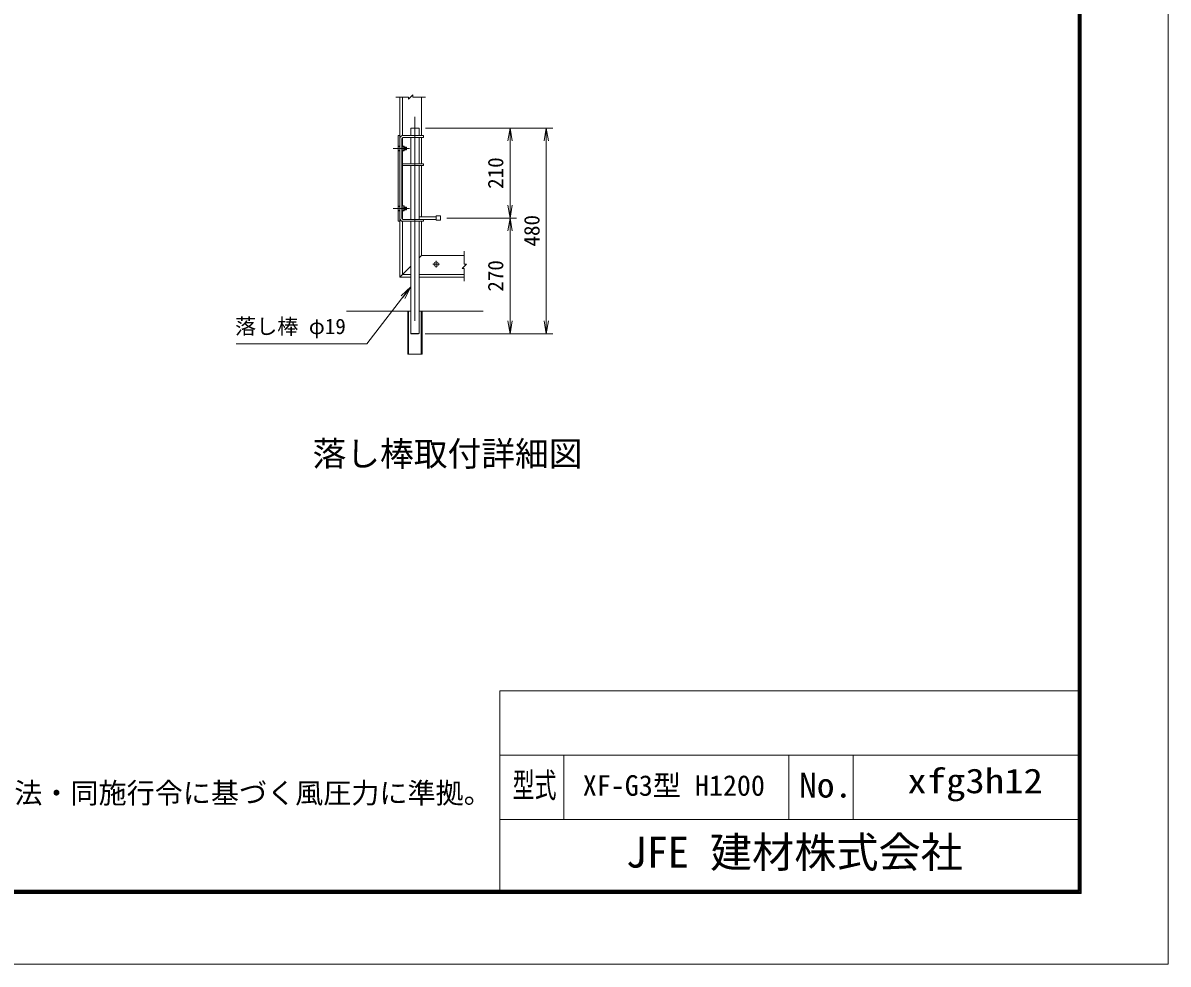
# Model space of a CAD drawing. Units: millimetres, scale not verified, with parts at other scales. Extents: x -6300 to 6300, y -4455 to 4455.
# Drawn here: x 955 to 6300, y -4455 to -61 of the extents above; entities that cross this region are included whole.
import ezdxf
from ezdxf.enums import TextEntityAlignment as Align

# ---------------------------------------------------------------- set-up
doc = ezdxf.new("R2010")
doc.units = ezdxf.units.MM
doc.header["$LTSCALE"] = 30
doc.linetypes.add('USER1', pattern=[50.8, 31.75, -6.35, 6.35, -6.35])
for name, color, linetype, lineweight in [('0-0_D-TTL', 7, 'Continuous', 9), ('0-1_D-TTL-TXT', 7, 'Continuous', 18), ('0-2_D-STR1', 1, 'Continuous', 18), ('0-3_D-STR3', 3, 'Continuous', 13), ('0-4_D-BMK', 2, 'USER1', 13), ('0-5_D-STR-DIM', 7, 'Continuous', 9), ('0-6_D-BGD', 7, 'Continuous', 9), ('0-7_0', 7, 'Continuous', 9), ('0-8_D-STR-TXT', 7, 'Continuous', 9)]:
    doc.layers.add(name, color=color, linetype=linetype, lineweight=lineweight)
doc.styles.add('ＭＳ ゴシック', font='')
doc.styles.get('ＭＳ ゴシック').set_extended_font_data('MS Gothic')

# ---------------------------------------------------------------- blocks, each defined once
blk = doc.blocks.new('_Open')
at = {"layer": '0-7_0'}
blk.add_line((-30, 5), (0, 0), dxfattribs=at)
blk.add_lwpolyline([(-30, -5), (0, 0), (-30, 0)], dxfattribs=at)

msp = doc.modelspace()

# ---------------------------------------------------------------- linework, layer by layer
at = {"layer": '0-0_D-TTL'}
for p, q in [((3180, -3180), (3180, -4110)), ((3180, -3180), (5880, -3180)), ((3180, -3480), (5880, -3480)), ((3480, -3480), (3480, -3780)), ((4530, -3480), (4530, -3780)), ((4830, -3480), (4830, -3780)), ((3180, -3780), (5880, -3780))]:
    msp.add_line(p, q, dxfattribs=at)
at = {"layer": '0-0_D-TTL', "color": 2, "lineweight": 18}
msp.add_lwpolyline([(-6300, 4455), (6300, 4455), (6300, -4455), (-6300, -4455)], close=True, dxfattribs=at)
at = {"layer": '0-0_D-TTL'}
for points in [[(-5895, 4125), (5895, 4125), (5895, -4125), (-5895, -4125)], [(-5891.25, 4121.25), (5891.25, 4121.25), (5891.25, -4121.25), (-5891.25, -4121.25)], [(-5887.5, 4117.5), (5887.5, 4117.5), (5887.5, -4117.5), (-5887.5, -4117.5)], [(-5883.75, 4113.75), (5883.75, 4113.75), (5883.75, -4113.75), (-5883.75, -4113.75)], [(-5880, 4110), (5880, 4110), (5880, -4110), (-5880, -4110)]]:
    msp.add_lwpolyline(points, close=True, dxfattribs=at)
at = {"layer": '0-2_D-STR1'}
for p, q in [((2714.55, -1247.56), (2714.55, -407.56)), ((2726.55, -587.6), (2726.55, -407.56)), ((2814.55, -587.56), (2814.55, -407.56)), ((2726.55, -636.06), (2726.55, -596.69)), ((2814.55, -718.56), (2814.55, -596.56)), ((2726.55, -916.06), (2726.55, -659.06)), ((2814.55, -966.56), (2814.55, -727.56)), ((2726.55, -978.43), (2726.55, -939.06)), ((2726.55, -1235.56), (2726.55, -987.52)), ((2814.55, -1147.56), (2814.55, -987.56)), ((2814.55, -1147.56), (2803.55, -1158.56)), ((2814.55, -1147.56), (3014.55, -1147.56)), ((2765.55, -1196.56), (2714.55, -1247.56)), ((2714.55, -1247.56), (2765.55, -1247.56)), ((2726.55, -1235.56), (2765.55, -1235.56)), ((2803.55, -1235.56), (3014.55, -1235.56)), ((2803.55, -1247.56), (3014.55, -1247.56))]:
    msp.add_line(p, q, dxfattribs=at)
at = {"layer": '0-3_D-STR3'}
for p, q in [((2727.55, -587.56), (2824.55, -587.56)), ((2765.55, -552.56), (2765.55, -587.56)), ((2765.55, -552.56), (2803.55, -552.56)), ((2803.55, -552.56), (2803.55, -587.56)), ((2824.55, -587.56), (2824.55, -596.56)), ((2705.55, -635.56), (2714.55, -639.62)), ((2714.55, -600.56), (2714.55, -974.56)), ((2723.55, -600.56), (2723.55, -974.56)), ((2732.65, -636.06), (2723.55, -636.06)), ((2727.55, -596.56), (2824.55, -596.56)), ((2733.55, -637.62), (2732.65, -636.06)), ((2733.55, -657.5), (2733.55, -637.62)), ((2765.55, -596.56), (2765.55, -718.56)), ((2803.55, -596.56), (2803.55, -718.56)), ((2705.55, -659.56), (2714.5, -655.56)), ((2732.65, -641.88), (2723.55, -641.88)), ((2732.65, -653.24), (2723.55, -653.24)), ((2732.65, -659.06), (2723.55, -659.06)), ((2733.55, -657.5), (2732.65, -659.06)), ((2744.55, -641.56), (2733.55, -641.56)), ((2745.55, -642.56), (2733.55, -642.56)), ((2745.55, -652.56), (2733.55, -652.56)), ((2744.55, -653.56), (2733.55, -653.56)), ((2744.55, -641.56), (2744.55, -653.56)), ((2744.55, -641.56), (2745.55, -642.56)), ((2745.55, -652.56), (2744.55, -653.56)), ((2745.55, -642.56), (2745.55, -652.56)), ((2723.55, -718.56), (2824.55, -718.56)), ((2723.55, -727.56), (2824.55, -727.56)), ((2765.55, -727.56), (2765.55, -978.56)), ((2803.55, -727.56), (2803.55, -978.56)), ((2824.55, -718.56), (2824.55, -727.56)), ((2705.55, -915.56), (2714.55, -919.62)), ((2705.55, -939.56), (2714.5, -935.56)), ((2732.65, -916.06), (2723.55, -916.06)), ((2732.65, -921.88), (2723.55, -921.88)), ((2732.65, -933.24), (2723.55, -933.24)), ((2732.65, -939.06), (2723.55, -939.06)), ((2733.55, -917.62), (2732.65, -916.06)), ((2733.55, -937.5), (2732.65, -939.06)), ((2733.55, -937.5), (2733.55, -917.62)), ((2744.55, -921.56), (2733.55, -921.56)), ((2745.55, -922.56), (2733.55, -922.56)), ((2745.55, -932.56), (2733.55, -932.56)), ((2744.55, -933.56), (2733.55, -933.56)), ((2744.55, -921.56), (2744.55, -933.56)), ((2744.55, -921.56), (2745.55, -922.56)), ((2745.55, -932.56), (2744.55, -933.56)), ((2745.55, -922.56), (2745.55, -932.56)), ((2714.55, -987.56), (2705.55, -987.56)), ((2727.55, -978.56), (2883.55, -978.56)), ((2727.55, -987.56), (2824.55, -987.56)), ((2765.55, -987.56), (2765.55, -1510.56)), ((2883.55, -966.56), (2803.55, -966.56)), ((2803.55, -987.56), (2803.55, -1510.56)), ((2824.55, -978.56), (2824.55, -987.56)), ((2883.55, -982.56), (2883.55, -962.56)), ((2883.55, -962.56), (2903.55, -962.56)), ((2883.55, -982.56), (2903.55, -982.56)), ((2903.55, -982.56), (2903.55, -962.56)), ((2755.15, -1607.56), (2755.15, -1407.56)), ((2813.95, -1407.56), (2813.95, -1607.56)), ((2818.55, -1407.56), (2818.55, -1607.56)), ((2765.55, -1510.56), (2803.55, -1510.56)), ((2765.55, -1510.56), (2767.55, -1512.56)), ((2767.55, -1512.56), (2801.55, -1512.56)), ((2801.55, -1512.56), (2803.55, -1510.56))]:
    msp.add_line(p, q, dxfattribs=at)
for points in [[(2714.55, -587.56), (2705.55, -587.56), (2705.55, -987.56)], [(2818.55, -1607.56), (2750.55, -1607.56), (2750.55, -1407.56)]]:
    msp.add_lwpolyline(points, dxfattribs=at)
msp.add_circle((2883.55, -1187.56), 10.5, dxfattribs=at)
for centre, radius, start, end in [((2727.55, -600.56), 13, 90, 180), ((2727.55, -600.56), 4, 90, 180), ((2723.72, -637.77), 9.83, 335.25869, 0.84603), ((2715.21, -647.56), 18.34, 341.96185, 18.03815), ((2723.72, -657.36), 9.83, 359.15397, 24.74131), ((2723.72, -917.77), 9.83, 335.25869, 0.84603), ((2715.21, -927.56), 18.34, 341.96185, 18.03815), ((2723.72, -937.36), 9.83, 359.15397, 24.74131), ((2727.55, -974.56), 13, 180, 270), ((2727.55, -974.56), 4, 180, 270)]:
    msp.add_arc(centre, radius, start, end, dxfattribs=at)
at = {"layer": '0-4_D-BMK'}
for p, q in [((2784.55, -500.42), (2784.55, -1564.98)), ((2758.92, -647.56), (2683.44, -647.56)), ((2758.92, -927.56), (2683.44, -927.56)), ((2883.55, -1172.68), (2883.55, -1202.44)), ((2898.43, -1187.56), (2868.68, -1187.56))]:
    msp.add_line(p, q, dxfattribs=at)
at = {"layer": '0-5_D-STR-DIM'}
for p, q in [((2694.55, -407.56), (2754.55, -407.56)), ((2754.55, -417.56), (2774.55, -397.56)), ((2754.55, -417.56), (2754.55, -407.56)), ((2774.55, -407.56), (2774.55, -397.56)), ((2774.55, -407.56), (2834.55, -407.56)), ((2833.55, -552.56), (3258.69, -552.56)), ((2853.55, -552.56), (3427.69, -552.56)), ((3228.69, -612.56), (3228.69, -912.56)), ((3397.69, -612.56), (3397.69, -1452.56)), ((2933.55, -972.56), (3258.69, -972.56)), ((2953.55, -972.56), (3258.69, -972.56)), ((3228.69, -1032.56), (3228.69, -1452.56)), ((3014.55, -1187.56), (3014.55, -1127.56)), ((3004.55, -1207.56), (3024.55, -1187.56)), ((3004.55, -1207.56), (3014.55, -1207.56)), ((3014.55, -1187.56), (3024.55, -1187.56)), ((3014.55, -1267.56), (3014.55, -1207.56)), ((2831.55, -1512.56), (3258.69, -1512.56)), ((2860.72, -1512.56), (3427.69, -1512.56))]:
    msp.add_line(p, q, dxfattribs=at)
at = {"layer": '0-6_D-BGD'}
for p, q in [((2465.55, -1407.56), (2765.55, -1407.56)), ((3103.55, -1407.56), (2803.55, -1407.56))]:
    msp.add_line(p, q, dxfattribs=at)
at = {"layer": '0-8_D-STR-TXT'}
msp.add_lwpolyline([(1950.31, -1560.16), (2559.31, -1560.16), (2764.33, -1295.5)], dxfattribs=at)

# ---------------------------------------------------------------- block references
at = {"layer": '0-5_D-STR-DIM', "xscale": 2, "yscale": 2}
for p, rotation in [((3228.69, -552.56), 90), ((3397.69, -552.56), 90), ((3228.69, -972.56), 270), ((3228.69, -972.56), 90), ((3228.69, -1512.56), 270), ((3397.69, -1512.56), 270)]:
    msp.add_blockref('_Open', p, dxfattribs=dict(at, rotation=rotation))
at = {"layer": '0-8_D-STR-TXT', "xscale": 2, "yscale": 2, "rotation": 52.23712}
msp.add_blockref('_Open', (2765.55, -1293.91), dxfattribs=at)

# ---------------------------------------------------------------- texts
at = {"layer": '0-1_D-TTL-TXT', "style": 'ＭＳ ゴシック'}
for s, height, p in [('落し棒取付詳細図', 115.5, (2306.45, -2164.96)), ('XF-G3型 H1200', 96.11, (3567.86, -3698.05)), ('（設計条件）風荷重：昭和57年改正 建築基準法・同施行令に基づく風圧力に準拠。', 96.11, (-1772.42, -3733.29)), ('JFE 建材株式会社', 144.3, (3768.57, -4047.76))]:
    msp.add_text(s, height=height, dxfattribs=at).set_placement(p, align=Align.BOTTOM_LEFT)
for s, width, p in [('型式', 0.65, (3240.4, -3712.2)), ('No.', 1.05, (4578, -3712.2)), ('xfg3h12', 1.15, (5082.86, -3692.2))]:
    msp.add_text(s, height=115.5, dxfattribs=dict(at, width=width)).set_placement(p, align=Align.BOTTOM_LEFT)
at = {"layer": '0-5_D-STR-DIM', "style": 'ＭＳ ゴシック'}
for s, p in [('210', (3218.57, -836.06)), ('480', (3387.57, -1105.31)), ('270', (3218.57, -1316.06))]:
    msp.add_text(s, height=72.14, rotation=90, dxfattribs=at).set_placement(p, align=Align.BOTTOM_LEFT)
at = {"layer": '0-8_D-STR-TXT', "style": 'ＭＳ ゴシック'}
msp.add_text('落し棒 φ19', height=72.14, dxfattribs=at).set_placement((1944.98, -1535.76), align=Align.BOTTOM_LEFT)

doc.saveas('drawing.dxf')
